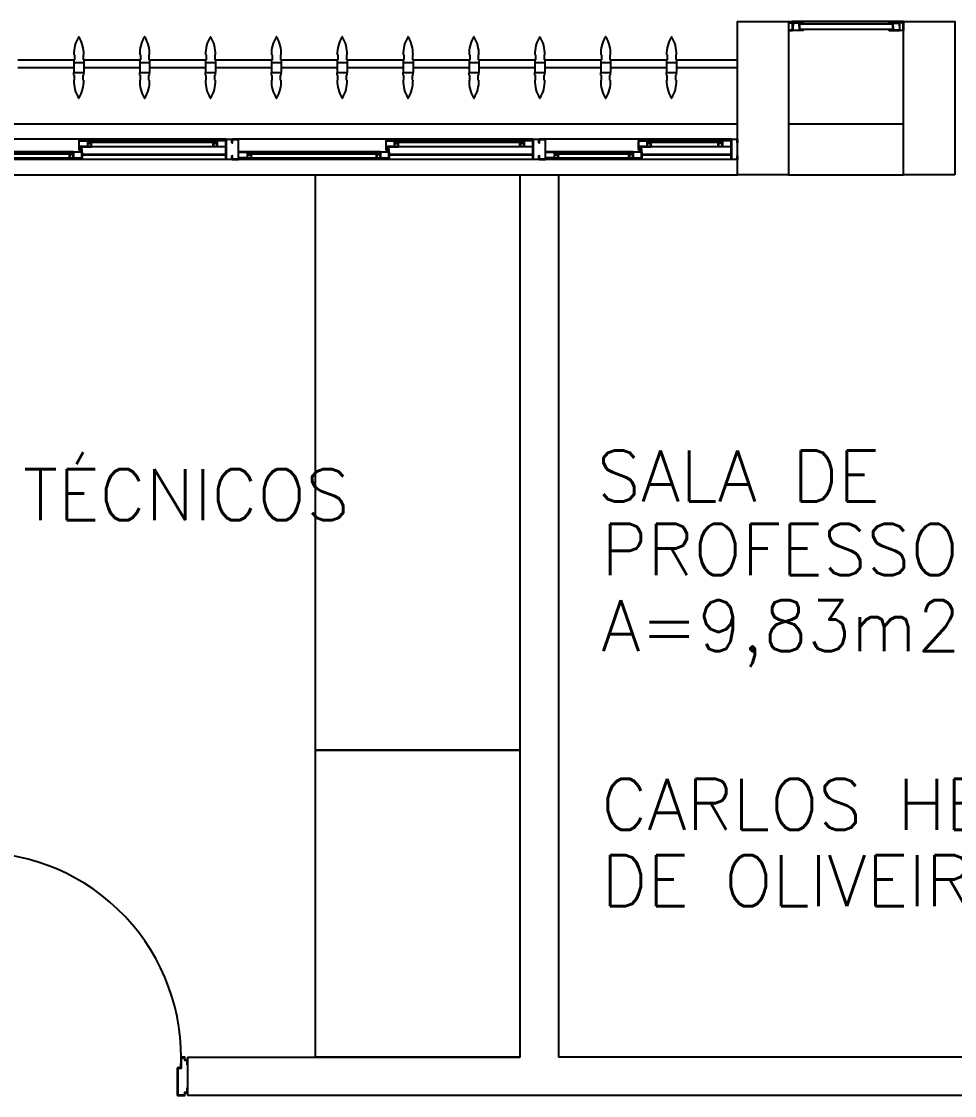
# Model space of a CAD drawing. Header units: millimetres. Extents: x 2686 to 2939, y 1294 to 1441.
# Drawn here: x 2818.672 to 2822.32, y 1316.775 to 1320.975 of the extents above; entities that cross this region are included whole.
import ezdxf

# ---------------------------------------------------------------- set-up
doc = ezdxf.new("R2010")
doc.units = ezdxf.units.MM
for name, color, linetype in [('AR-ALV', 2, 'Continuous'), ('AR-BANCADAS', 1, 'Continuous'), ('AR-ESQ', 1, 'Continuous'), ('AR-ESTC', 3, 'Continuous'), ('AR-PEITORIL', 1, 'Continuous'), ('AR-PORTA', 1, 'Continuous'), ('BC- VISTA', 1, 'Continuous'), ('BR-PAINEL', 1, 'Continuous'), ('BR-SUPORTE', 1, 'Continuous'), ('DT-ESQ-BAGUETE-C', 1, 'Continuous'), ('DT-ESQ-BAGUETE-V', 1, 'Continuous'), ('DT-ESQ-CHAPA DOBRADA-V', 1, 'Continuous'), ('DT-ESQ-PERFIL CADEIRA-C', 2, 'Continuous'), ('DT-ESQ-PERFIL CADEIRA-V', 2, 'Continuous'), ('DT-ESQ-PERFIL U SIMPLES-C', 2, 'Continuous'), ('DT-ESQ-PERFIL U-C', 2, 'Continuous'), ('DT-ESQ-PERFIL U-V', 1, 'Continuous'), ('DT-ESQ-VENEZIANA-C', 1, 'Continuous'), ('DT-ESQ-VENEZIANA-V', 1, 'Continuous'), ('DT-ESQ-VIDRO-C', 2, 'Continuous'), ('DT-TXTMOD', 1, 'Continuous'), ('maçaneta', 1, 'Continuous'), ('mov', 1, 'Continuous'), ('PM-PERFIL U-C', 2, 'Continuous'), ('PM-VIDRO', 2, 'Continuous'), ('pm1', 2, 'Continuous'), ('pm2', 2, 'Continuous'), ('TEXTO', 2, 'Continuous'), ('Área', 2, 'Continuous')]:
    doc.layers.add(name, color=color, linetype=linetype)
doc.styles.add('S10', font='simplex.shx', dxfattribs={"height": 0.1})
doc.styles.add('UNB-100', font='simplex.shx', dxfattribs={"height": 0.2})

# ---------------------------------------------------------------- blocks, each defined once
blk = doc.blocks.new('EF40-P')
at = {"layer": 'DT-ESQ-BAGUETE-C', "ltscale": 0.1}
for points in [[(0.4225, -0.08), (0.409, -0.08), (0.409, -0.0785), (0.422, -0.0785, 0.414214), (0.4225, -0.078), (0.4225, -0.067, 0.414214), (0.422, -0.0665), (0.409, -0.0665), (0.409, -0.065), (0.4225, -0.065, -0.414214), (0.424, -0.0665), (0.424, -0.0785, -0.414214)], [(0.7015, -0.08), (0.715, -0.08), (0.715, -0.0785), (0.702, -0.0785, -0.414214), (0.7015, -0.078), (0.7015, -0.067, -0.414214), (0.702, -0.0665), (0.715, -0.0665), (0.715, -0.065), (0.7015, -0.065, 0.414214), (0.7, -0.0665), (0.7, -0.0785, 0.414214)], [(1.41, -0.08), (1.3965, -0.08), (1.3965, -0.0785), (1.4095, -0.0785, 0.414214), (1.41, -0.078), (1.41, -0.067, 0.414214), (1.4095, -0.0665), (1.3965, -0.0665), (1.3965, -0.065), (1.41, -0.065, -0.414214), (1.4115, -0.0665), (1.4115, -0.0785, -0.414214)], [(1.9015, -0.08), (1.915, -0.08), (1.915, -0.0785), (1.902, -0.0785, -0.414214), (1.9015, -0.078), (1.9015, -0.067, -0.414214), (1.902, -0.0665), (1.915, -0.0665), (1.915, -0.065), (1.9015, -0.065, 0.414214), (1.9, -0.0665), (1.9, -0.0785, 0.414214)], [(2.61, -0.08), (2.5965, -0.08), (2.5965, -0.0785), (2.6095, -0.0785, 0.414214), (2.61, -0.078), (2.61, -0.067, 0.414214), (2.6095, -0.0665), (2.5965, -0.0665), (2.5965, -0.065), (2.61, -0.065, -0.414214), (2.6115, -0.0665), (2.6115, -0.0785, -0.414214)], [(0.0735, -0.125), (0.06, -0.125), (0.06, -0.1235), (0.073, -0.1235, 0.414214), (0.0735, -0.123), (0.0735, -0.112, 0.414214), (0.073, -0.1115), (0.06, -0.1115), (0.06, -0.11), (0.0735, -0.11, -0.414214), (0.075, -0.1115), (0.075, -0.1235, -0.414214)], [(0.339, -0.125), (0.3525, -0.125), (0.3525, -0.1235), (0.3395, -0.1235, -0.414214), (0.339, -0.123), (0.339, -0.112, -0.414214), (0.3395, -0.1115), (0.3525, -0.1115), (0.3525, -0.11), (0.339, -0.11, 0.414214), (0.3375, -0.1115), (0.3375, -0.1235, 0.414214)], [(0.8485, -0.125), (0.835, -0.125), (0.835, -0.1235), (0.848, -0.1235, 0.414214), (0.8485, -0.123), (0.8485, -0.112, 0.414214), (0.848, -0.1115), (0.835, -0.1115), (0.835, -0.11), (0.8485, -0.11, -0.414214), (0.85, -0.1115), (0.85, -0.1235, -0.414214)], [(1.3265, -0.125), (1.34, -0.125), (1.34, -0.1235), (1.327, -0.1235, -0.414214), (1.3265, -0.123), (1.3265, -0.112, -0.414214), (1.327, -0.1115), (1.34, -0.1115), (1.34, -0.11), (1.3265, -0.11, 0.414214), (1.325, -0.1115), (1.325, -0.1235, 0.414214)], [(2.0485, -0.125), (2.035, -0.125), (2.035, -0.1235), (2.048, -0.1235, 0.414214), (2.0485, -0.123), (2.0485, -0.112, 0.414214), (2.048, -0.1115), (2.035, -0.1115), (2.035, -0.11), (2.0485, -0.11, -0.414214), (2.05, -0.1115), (2.05, -0.1235, -0.414214)], [(2.5265, -0.125), (2.54, -0.125), (2.54, -0.1235), (2.527, -0.1235, -0.414214), (2.5265, -0.123), (2.5265, -0.112, -0.414214), (2.527, -0.1115), (2.54, -0.1115), (2.54, -0.11), (2.5265, -0.11, 0.414214), (2.525, -0.1115), (2.525, -0.1235, 0.414214)]]:
    blk.add_lwpolyline(points, format="xyb", close=True, dxfattribs=at)
at = {"layer": 'DT-ESQ-BAGUETE-V', "ltscale": 0.1}
for p, q in [((0.4225, -0.065), (0.7015, -0.065)), ((1.41, -0.065), (1.9015, -0.065)), ((2.61, -0.065), (3.1015, -0.065)), ((0.0735, -0.11), (0.339, -0.11)), ((0.8485, -0.11), (1.3265, -0.11)), ((2.0485, -0.11), (2.5265, -0.11))]:
    blk.add_line(p, q, dxfattribs=at)
at = {"layer": 'DT-ESQ-CHAPA DOBRADA-V', "ltscale": 0.1}
for p, q in [((0.025, -0.077), (0.374, -0.077)), ((0.025, -0.08), (0.374, -0.08)), ((0.8, -0.077), (1.3615, -0.077)), ((0.8, -0.08), (1.3615, -0.08)), ((2, -0.077), (2.5615, -0.077)), ((2, -0.08), (2.5615, -0.08))]:
    blk.add_line(p, q, dxfattribs=at)
at = {"layer": 'DT-ESQ-PERFIL CADEIRA-C', "ltscale": 0.1}
for p, q in [((0.376, -0.0885), (0.4225, -0.0885)), ((0.75, -0.0885), (0.7015, -0.0885)), ((1.3635, -0.0885), (1.41, -0.0885)), ((1.95, -0.0885), (1.9015, -0.0885)), ((2.5635, -0.0885), (2.61, -0.0885)), ((0.025, -0.1335), (0.0735, -0.1335)), ((0.3855, -0.1335), (0.339, -0.1335)), ((0.8, -0.1335), (0.8485, -0.1335)), ((1.373, -0.1335), (1.3265, -0.1335)), ((2, -0.1335), (2.0485, -0.1335)), ((2.573, -0.1335), (2.5265, -0.1335))]:
    blk.add_line(p, q, dxfattribs=at)
for points in [[(0.4225, -0.087, -1), (0.4225, -0.09), (0.376, -0.09, -0.414214), (0.374, -0.088), (0.374, -0.067, -0.414214), (0.376, -0.065), (0.4075, -0.065, -0.414214), (0.409, -0.0665), (0.409, -0.087)], [(0.409, -0.0885, -0.198913), (0.4079, -0.0881, -0.198913), (0.4075, -0.087), (0.4075, -0.067, 0.414214), (0.407, -0.0665), (0.376, -0.0665, 0.414214), (0.3755, -0.067), (0.3755, -0.088, 0.414214), (0.376, -0.0885)], [(0.7015, -0.09), (0.75, -0.09), (0.75, -0.0885), (0.715, -0.0885, 0.198912), (0.7161, -0.0881, 0.198913), (0.7165, -0.087), (0.7165, -0.067, -0.414214), (0.717, -0.0665), (0.75, -0.0665), (0.75, -0.065), (0.7165, -0.065, 0.414214), (0.715, -0.0665), (0.715, -0.0785), (0.715, -0.08), (0.715, -0.087), (0.7015, -0.087, 1)], [(1.41, -0.087, -1), (1.41, -0.09), (1.3635, -0.09, -0.414214), (1.3615, -0.088), (1.3615, -0.067, -0.414214), (1.3635, -0.065), (1.395, -0.065, -0.414214), (1.3965, -0.0665), (1.3965, -0.087)], [(1.3965, -0.0885, -0.198913), (1.3954, -0.0881, -0.198913), (1.395, -0.087), (1.395, -0.067, 0.414214), (1.3945, -0.0665), (1.3635, -0.0665, 0.414214), (1.363, -0.067), (1.363, -0.088, 0.414214), (1.3635, -0.0885)], [(1.9015, -0.09), (1.95, -0.09), (1.95, -0.0885), (1.915, -0.0885, 0.198912), (1.9161, -0.0881, 0.198913), (1.9165, -0.087), (1.9165, -0.067, -0.414214), (1.917, -0.0665), (1.95, -0.0665), (1.95, -0.065), (1.9165, -0.065, 0.414214), (1.915, -0.0665), (1.915, -0.0785), (1.915, -0.08), (1.915, -0.087), (1.9015, -0.087, 1)], [(2.61, -0.087, -1), (2.61, -0.09), (2.5635, -0.09, -0.414214), (2.5615, -0.088), (2.5615, -0.067, -0.414214), (2.5635, -0.065), (2.595, -0.065, -0.414214), (2.5965, -0.0665), (2.5965, -0.087)], [(2.5965, -0.0885, -0.198913), (2.5954, -0.0881, -0.198913), (2.595, -0.087), (2.595, -0.067, 0.414214), (2.5945, -0.0665), (2.5635, -0.0665, 0.414214), (2.563, -0.067), (2.563, -0.088, 0.414214), (2.5635, -0.0885)], [(0.0735, -0.135), (0.025, -0.135), (0.025, -0.1335), (0.06, -0.1335, -0.198912), (0.0589, -0.1331, -0.198913), (0.0585, -0.132), (0.0585, -0.112, 0.414214), (0.058, -0.1115), (0.025, -0.1115), (0.025, -0.11), (0.0585, -0.11, -0.414214), (0.06, -0.1115), (0.06, -0.1235), (0.06, -0.125), (0.06, -0.132), (0.0735, -0.132, -1)], [(0.339, -0.132, 1), (0.339, -0.135), (0.3855, -0.135, 0.414214), (0.3875, -0.133), (0.3875, -0.112, 0.414214), (0.3855, -0.11), (0.354, -0.11, 0.414214), (0.3525, -0.1115), (0.3525, -0.132)], [(0.3525, -0.1335, 0.198913), (0.3536, -0.1331, 0.198913), (0.354, -0.132), (0.354, -0.112, -0.414214), (0.3545, -0.1115), (0.3855, -0.1115, -0.414214), (0.386, -0.112), (0.386, -0.133, -0.414214), (0.3855, -0.1335)], [(0.8485, -0.135), (0.8, -0.135), (0.8, -0.1335), (0.835, -0.1335, -0.198912), (0.8339, -0.1331, -0.198913), (0.8335, -0.132), (0.8335, -0.112, 0.414214), (0.833, -0.1115), (0.8, -0.1115), (0.8, -0.11), (0.8335, -0.11, -0.414214), (0.835, -0.1115), (0.835, -0.1235), (0.835, -0.125), (0.835, -0.132), (0.8485, -0.132, -1)], [(1.3265, -0.132, 1), (1.3265, -0.135), (1.373, -0.135, 0.414214), (1.375, -0.133), (1.375, -0.112, 0.414214), (1.373, -0.11), (1.3415, -0.11, 0.414214), (1.34, -0.1115), (1.34, -0.132)], [(1.34, -0.1335, 0.198913), (1.3411, -0.1331, 0.198913), (1.3415, -0.132), (1.3415, -0.112, -0.414214), (1.342, -0.1115), (1.373, -0.1115, -0.414214), (1.3735, -0.112), (1.3735, -0.133, -0.414214), (1.373, -0.1335)], [(2.0485, -0.135), (2, -0.135), (2, -0.1335), (2.035, -0.1335, -0.198912), (2.0339, -0.1331, -0.198913), (2.0335, -0.132), (2.0335, -0.112, 0.414214), (2.033, -0.1115), (2, -0.1115), (2, -0.11), (2.0335, -0.11, -0.414214), (2.035, -0.1115), (2.035, -0.1235), (2.035, -0.125), (2.035, -0.132), (2.0485, -0.132, -1)], [(2.5265, -0.132, 1), (2.5265, -0.135), (2.573, -0.135, 0.414214), (2.575, -0.133), (2.575, -0.112, 0.414214), (2.573, -0.11), (2.5415, -0.11, 0.414214), (2.54, -0.1115), (2.54, -0.132)], [(2.54, -0.1335, 0.198913), (2.5411, -0.1331, 0.198913), (2.5415, -0.132), (2.5415, -0.112, -0.414214), (2.542, -0.1115), (2.573, -0.1115, -0.414214), (2.5735, -0.112), (2.5735, -0.133, -0.414214), (2.573, -0.1335)]]:
    blk.add_lwpolyline(points, format="xyb", close=True, dxfattribs=at)
at = {"layer": 'DT-ESQ-PERFIL CADEIRA-V', "ltscale": 0.1}
for p, q in [((0.4075, -0.09), (0.7015, -0.09)), ((1.395, -0.09), (1.9015, -0.09)), ((2.595, -0.09), (3.1015, -0.09)), ((0.0735, -0.135), (0.339, -0.135)), ((0.8485, -0.135), (1.3265, -0.135)), ((2.0485, -0.135), (2.5265, -0.135))]:
    blk.add_line(p, q, dxfattribs=at)
at = {"layer": 'DT-ESQ-PERFIL U SIMPLES-C', "ltscale": 0.1}
for points in [[(0.376, -0.102), (0.384, -0.102), (0.384, -0.1005), (0.376, -0.1005, -0.414214), (0.3755, -0.1), (0.3755, -0.092, -0.414214), (0.376, -0.0915), (0.384, -0.0915), (0.384, -0.09), (0.376, -0.09, 0.414214), (0.374, -0.092), (0.374, -0.1, 0.414214)], [(0.3855, -0.098), (0.3775, -0.098), (0.3775, -0.0995), (0.3855, -0.0995, -0.414214), (0.386, -0.1), (0.386, -0.108, -0.414214), (0.3855, -0.1085), (0.3775, -0.1085), (0.3775, -0.11), (0.3855, -0.11, 0.414214), (0.3875, -0.108), (0.3875, -0.1, 0.414214)], [(1.3635, -0.102), (1.3715, -0.102), (1.3715, -0.1005), (1.3635, -0.1005, -0.414214), (1.363, -0.1), (1.363, -0.092, -0.414214), (1.3635, -0.0915), (1.3715, -0.0915), (1.3715, -0.09), (1.3635, -0.09, 0.414214), (1.3615, -0.092), (1.3615, -0.1, 0.414214)], [(1.373, -0.098), (1.365, -0.098), (1.365, -0.0995), (1.373, -0.0995, -0.414214), (1.3735, -0.1), (1.3735, -0.108, -0.414214), (1.373, -0.1085), (1.365, -0.1085), (1.365, -0.11), (1.373, -0.11, 0.414214), (1.375, -0.108), (1.375, -0.1, 0.414214)], [(2.5635, -0.102), (2.5715, -0.102), (2.5715, -0.1005), (2.5635, -0.1005, -0.414214), (2.563, -0.1), (2.563, -0.092, -0.414214), (2.5635, -0.0915), (2.5715, -0.0915), (2.5715, -0.09), (2.5635, -0.09, 0.414214), (2.5615, -0.092), (2.5615, -0.1, 0.414214)], [(2.573, -0.098), (2.565, -0.098), (2.565, -0.0995), (2.573, -0.0995, -0.414214), (2.5735, -0.1), (2.5735, -0.108, -0.414214), (2.573, -0.1085), (2.565, -0.1085), (2.565, -0.11), (2.573, -0.11, 0.414214), (2.575, -0.108), (2.575, -0.1, 0.414214)]]:
    blk.add_lwpolyline(points, format="xyb", close=True, dxfattribs=at)
at = {"layer": 'DT-ESQ-PERFIL U-C', "ltscale": 0.1}
for points in [[(0, -0.0615, -0.414214), (0.0015, -0.06), (0.0235, -0.06, -0.414214), (0.025, -0.0615), (0.025, -0.1385, -0.414214), (0.0235, -0.14), (0.0015, -0.14, -0.414214), (0, -0.1385), (0, -0.125), (0.0015, -0.125), (0.0015, -0.138, 0.414214), (0.002, -0.1385), (0.023, -0.1385, 0.414214), (0.0235, -0.138), (0.0235, -0.062, 0.414214), (0.023, -0.0615), (0.002, -0.0615, 0.414214), (0.0015, -0.062), (0.0015, -0.075), (0, -0.075)], [(0.775, -0.0615, 0.414214), (0.7735, -0.06), (0.7515, -0.06, 0.414214), (0.75, -0.0615), (0.75, -0.1385, 0.414214), (0.7515, -0.14), (0.7735, -0.14, 0.414214), (0.775, -0.1385), (0.775, -0.125), (0.7735, -0.125), (0.7735, -0.138, -0.414214), (0.773, -0.1385), (0.752, -0.1385, -0.414214), (0.7515, -0.138), (0.7515, -0.062, -0.414214), (0.752, -0.0615), (0.773, -0.0615, -0.414214), (0.7735, -0.062), (0.7735, -0.075), (0.775, -0.075)], [(0.775, -0.0615, -0.414214), (0.7765, -0.06), (0.7985, -0.06, -0.414214), (0.8, -0.0615), (0.8, -0.1385, -0.414214), (0.7985, -0.14), (0.7765, -0.14, -0.414214), (0.775, -0.1385), (0.775, -0.125), (0.7765, -0.125), (0.7765, -0.138, 0.414214), (0.777, -0.1385), (0.798, -0.1385, 0.414214), (0.7985, -0.138), (0.7985, -0.062, 0.414214), (0.798, -0.0615), (0.777, -0.0615, 0.414214), (0.7765, -0.062), (0.7765, -0.075), (0.775, -0.075)], [(1.975, -0.0615, 0.414214), (1.9735, -0.06), (1.9515, -0.06, 0.414214), (1.95, -0.0615), (1.95, -0.1385, 0.414214), (1.9515, -0.14), (1.9735, -0.14, 0.414214), (1.975, -0.1385), (1.975, -0.125), (1.9735, -0.125), (1.9735, -0.138, -0.414214), (1.973, -0.1385), (1.952, -0.1385, -0.414214), (1.9515, -0.138), (1.9515, -0.062, -0.414214), (1.952, -0.0615), (1.973, -0.0615, -0.414214), (1.9735, -0.062), (1.9735, -0.075), (1.975, -0.075)], [(1.975, -0.0615, -0.414214), (1.9765, -0.06), (1.9985, -0.06, -0.414214), (2, -0.0615), (2, -0.1385, -0.414214), (1.9985, -0.14), (1.9765, -0.14, -0.414214), (1.975, -0.1385), (1.975, -0.125), (1.9765, -0.125), (1.9765, -0.138, 0.414214), (1.977, -0.1385), (1.998, -0.1385, 0.414214), (1.9985, -0.138), (1.9985, -0.062, 0.414214), (1.998, -0.0615), (1.977, -0.0615, 0.414214), (1.9765, -0.062), (1.9765, -0.075), (1.975, -0.075)]]:
    blk.add_lwpolyline(points, format="xyb", close=True, dxfattribs=at)
at = {"layer": 'DT-ESQ-PERFIL U-V', "ltscale": 0.1}
for p, q in [((0.0235, -0.06), (0.7515, -0.06)), ((0.7985, -0.06), (1.9515, -0.06)), ((1.9985, -0.06), (3.1515, -0.06)), ((0.0235, -0.14), (0.7515, -0.14)), ((0.7985, -0.14), (1.9515, -0.14)), ((1.9985, -0.14), (3.1515, -0.14))]:
    blk.add_line(p, q, dxfattribs=at)
at = {"layer": 'DT-ESQ-VIDRO-C', "ltscale": 0.1}
for points in [[(0.7125, -0.085), (0.7125, -0.082), (0.4115, -0.082), (0.4115, -0.085)], [(1.9125, -0.085), (1.9125, -0.082), (1.399, -0.082), (1.399, -0.085)], [(3.1125, -0.085), (3.1125, -0.082), (2.599, -0.082), (2.599, -0.085)], [(0.063, -0.13), (0.063, -0.127), (0.3495, -0.127), (0.3495, -0.13)], [(0.838, -0.13), (0.838, -0.127), (1.337, -0.127), (1.337, -0.13)], [(2.038, -0.13), (2.038, -0.127), (2.537, -0.127), (2.537, -0.13)]]:
    blk.add_lwpolyline(points, close=True, dxfattribs=at)
at = {"layer": 'DT-TXTMOD', "ltscale": 0.1, "style": 'S10', "flags": 3}
for tag, p in [('M01', (0.025, -0.28)), ('M02', (0.3253, -0.28)), ('M03', (0.627, -0.28)), ('M04', (0.9288, -0.28)), ('M05', (1.2306, -0.28)), ('M06', (1.5323, -0.28)), ('M07', (1.8341, -0.28)), ('M08', (2.1359, -0.28)), ('M09', (2.4376, -0.28)), ('M10', (2.7394, -0.28)), ('M11', (3.0412, -0.28)), ('M12', (3.3429, -0.28)), ('M13', (3.6447, -0.28)), ('M14', (3.9464, -0.28)), ('M15', (4.2482, -0.28)), ('M16', (4.55, -0.28)), ('M17', (4.8517, -0.28))]:
    blk.add_attdef(tag, p, '', height=0.1, dxfattribs=at)
blk = doc.blocks.new('PM3V')
at = {"layer": 'maçaneta'}
for points in [[(0.02, 0.9), (-0.035, 0.9), (-0.035, 0.79), (0, 0.79), (0, 0.8), (-0.02, 0.8), (-0.02, 0.8785, -0.414214), (-0.0185, 0.88), (0.02, 0.88)], [(0.125, 0.9), (0.07, 0.9), (0.07, 0.88), (0.1085, 0.88, -0.414214), (0.11, 0.8785), (0.11, 0.8), (0.09, 0.8), (0.09, 0.79), (0.125, 0.79)]]:
    blk.add_lwpolyline(points, format="xyb", close=True, dxfattribs=at)
for points in [[(0.02, 0.79), (0.02, 0.83), (0.025, 0.83), (0.025, 0.79)], [(0.07, 0.79), (0.07, 0.83), (0.065, 0.83), (0.065, 0.79)]]:
    blk.add_lwpolyline(points, close=True, dxfattribs=at)
at = {"layer": 'mov'}
blk.add_arc((0.025, 0.15), 0.8, 356.8472, 90, dxfattribs=at)
at = {"layer": 'PM-PERFIL U-C'}
for p, q in [((0, 0.12), (0, 0.1385)), ((0.0015, 0.14), (0.01, 0.14)), ((0.002, 0.138), (0.002, 0.12)), ((0.0105, 0.138), (0.002, 0.138)), ((0.01, 0.14), (0.01, 0.1485)), ((0.0115, 0.15), (0.0235, 0.15)), ((0.012, 0.148), (0.012, 0.1395)), ((0.023, 0.148), (0.012, 0.148)), ((0.023, 0.1085), (0.023, 0.148)), ((0.025, 0.1485), (0.025, 0.109)), ((0.825, 0.1485), (0.825, 0.109)), ((0.8385, 0.15), (0.8265, 0.15)), ((0.827, 0.148), (0.838, 0.148)), ((0.827, 0.1085), (0.827, 0.148)), ((0.838, 0.148), (0.838, 0.1395)), ((0.8395, 0.138), (0.848, 0.138)), ((0.84, 0.14), (0.84, 0.1485)), ((0.8485, 0.14), (0.84, 0.14)), ((0.848, 0.138), (0.848, 0.12)), ((0.85, 0.12), (0.85, 0.1385)), ((0.002, 0.12), (0, 0.12)), ((0.038, 0.107), (0.0245, 0.107)), ((0.0385, 0.109), (0.025, 0.109)), ((0.038, 0.107), (0.038, 0.002)), ((0.04, 0.1075), (0.04, 0.0015)), ((0.81, 0.1075), (0.81, 0.0015)), ((0.8115, 0.109), (0.825, 0.109)), ((0.812, 0.107), (0.8255, 0.107)), ((0.812, 0.107), (0.812, 0.002)), ((0.848, 0.12), (0.85, 0.12)), ((0, 0.03), (0.002, 0.03)), ((0, 0.0115), (0, 0.03)), ((0.01, 0.01), (0.0015, 0.01)), ((0.002, 0.03), (0.002, 0.012)), ((0.002, 0.012), (0.0105, 0.012)), ((0.01, 0.0015), (0.01, 0.01)), ((0.0385, 0), (0.0115, 0)), ((0.012, 0.0105), (0.012, 0.002)), ((0.012, 0.002), (0.038, 0.002)), ((0.8115, 0), (0.8385, 0)), ((0.838, 0.002), (0.812, 0.002)), ((0.838, 0.0105), (0.838, 0.002)), ((0.848, 0.012), (0.8395, 0.012)), ((0.84, 0.0015), (0.84, 0.01)), ((0.84, 0.01), (0.8485, 0.01)), ((0.85, 0.03), (0.848, 0.03)), ((0.848, 0.03), (0.848, 0.012)), ((0.85, 0.0115), (0.85, 0.03))]:
    blk.add_line(p, q, dxfattribs=at)
for centre, start, end in [((0.0015, 0.1385), 90, 180), ((0.0115, 0.1485), 90, 180), ((0.0105, 0.1395), 270, 0), ((0.0235, 0.1485), 360, 90), ((0.8265, 0.1485), 90, 180), ((0.8395, 0.1395), 180, 270), ((0.8385, 0.1485), 0, 90), ((0.8485, 0.1385), 0, 90), ((0.0245, 0.1085), 180, 270), ((0.0385, 0.1075), 0, 90), ((0.8115, 0.1075), 90, 180), ((0.8255, 0.1085), 270, 0), ((0.0015, 0.0115), 180, 270), ((0.0115, 0.0015), 180, 270), ((0.0105, 0.0105), 0, 90), ((0.0385, 0.0015), 269.9386, 0), ((0.8115, 0.0015), 180, 270.0614), ((0.8395, 0.0105), 90, 180), ((0.8385, 0.0015), 270, 0), ((0.8485, 0.0115), 270, 0)]:
    blk.add_arc(centre, 0.0015, start, end, dxfattribs=at)
at = {"layer": 'PM-VIDRO', "color": 1}
for p, q in [((0.04, 0.45), (0.04, 0.75)), ((0.05, 0.75), (0.05, 0.45))]:
    blk.add_line(p, q, dxfattribs=at)
at = {"layer": 'pm1'}
for p, q in [((0.025, 0.95), (0.065, 0.95)), ((0.025, 0.75), (0.025, 0.95)), ((0.065, 0.95), (0.065, 0.76)), ((0.065, 0.76), (0.04, 0.76)), ((0.04, 0.75), (0.04, 0.76)), ((0.05, 0.76), (0.05, 0.75)), ((0.065, 0.76), (0.065, 0.75)), ((0.04, 0.75), (0.025, 0.75)), ((0.065, 0.75), (0.05, 0.75)), ((0.025, 0.15), (0.025, 0.45)), ((0.04, 0.45), (0.025, 0.45)), ((0.04, 0.44), (0.04, 0.45)), ((0.065, 0.44), (0.04, 0.44)), ((0.065, 0.45), (0.05, 0.45)), ((0.05, 0.45), (0.05, 0.44)), ((0.065, 0.45), (0.065, 0.44)), ((0.065, 0.44), (0.065, 0.15)), ((0.065, 0.15), (0.025, 0.15))]:
    blk.add_line(p, q, dxfattribs=at)
at = {"layer": 'pm2'}
for p, q in [((0.025, 0.45), (0.025, 0.75)), ((0.065, 0.75), (0.065, 0.45)), ((0.025, 0.15), (0.025, 0.109)), ((0.025, 0.109), (0.035, 0.109)), ((0.8252, 0.109), (0.8152, 0.109)), ((0.8152, 0), (0.8402, 0)), ((0.8402, 0.01), (0.8502, 0.01)), ((0.8402, 0), (0.8402, 0.01))]:
    blk.add_line(p, q, dxfattribs=at)
blk = doc.blocks.new('EF01C-P')
at = {"layer": 'DT-ESQ-BAGUETE-C', "ltscale": 0.1}
for points in [[(0.0015, 0.035), (0.015, 0.035), (0.015, 0.0335), (0.0015, 0.0335), (0.0015, 0.005), (0.015, 0.005), (0.015, 0.0035), (0.0015, 0.0035, -0.414214), (0, 0.005), (0, 0.0335, -0.414214)], [(0.4485, 0.035), (0.435, 0.035), (0.435, 0.0335), (0.4485, 0.0335), (0.4485, 0.005), (0.435, 0.005), (0.435, 0.0035), (0.4485, 0.0035, 0.414214), (0.45, 0.005), (0.45, 0.0335, 0.414214)]]:
    blk.add_lwpolyline(points, format="xyb", close=True, dxfattribs=at)
at = {"layer": 'DT-ESQ-PERFIL CADEIRA-C', "ltscale": 0.1}
for points in [[(0.01, 0.0015), (0.01, 0.003), (0.0015, 0.003, 1), (0.0015, 0), (0.015, 0, 0.414214), (0.0165, 0.0015), (0.0165, 0.0335), (0.043, 0.0335)], [(0.043, 0.0065), (0.018, 0.0065), (0.018, 0.0165), (0.0165, 0.0165), (0.0165, 0.0065, 0.414214), (0.018, 0.005), (0.043, 0.005), (0.0565, 0.005, 1), (0.0565, 0.008), (0.043, 0.008), (0.043, 0.02), (0.043, 0.032), (0.0565, 0.032, 1), (0.0565, 0.035), (0.043, 0.035), (0.0165, 0.035, 0.414214), (0.015, 0.0335), (0.015, 0.0015), (0.0015, 0.0015)], [(0.0415, 0.02), (0.0415, 0.032, -0.414214), (0.043, 0.0335), (0.0565, 0.0335)], [(0.0415, 0.02), (0.0415, 0.008, 0.414214), (0.043, 0.0065), (0.0565, 0.0065)], [(0.407, 0.0065), (0.432, 0.0065), (0.432, 0.0165), (0.4335, 0.0165), (0.4335, 0.0065, -0.414214), (0.432, 0.005), (0.407, 0.005), (0.3935, 0.005, -1), (0.3935, 0.008), (0.407, 0.008), (0.407, 0.02), (0.407, 0.032), (0.3935, 0.032, -1), (0.3935, 0.035), (0.407, 0.035), (0.4335, 0.035, -0.414214), (0.435, 0.0335), (0.435, 0.0015), (0.4485, 0.0015)], [(0.4085, 0.02), (0.4085, 0.032, 0.414214), (0.407, 0.0335), (0.3935, 0.0335)], [(0.4085, 0.02), (0.4085, 0.008, -0.414214), (0.407, 0.0065), (0.3935, 0.0065)], [(0.44, 0.0015), (0.44, 0.003), (0.4485, 0.003, -1), (0.4485, 0), (0.435, 0, -0.414214), (0.4335, 0.0015), (0.4335, 0.0335), (0.407, 0.0335)]]:
    blk.add_lwpolyline(points, format="xyb", dxfattribs=at)
at = {"layer": 'DT-ESQ-PERFIL CADEIRA-V', "ltscale": 0.1}
blk.add_line((0.015, 0), (0.435, 0), dxfattribs=at)
at = {"layer": 'DT-ESQ-VENEZIANA-C', "ltscale": 0.1}
for p, q in [((0.043, 0.0105), (0.407, 0.0105)), ((0.043, 0.009), (0.407, 0.009))]:
    blk.add_line(p, q, dxfattribs=at)
at = {"layer": 'DT-ESQ-VENEZIANA-V', "ltscale": 0.1}
blk.add_line((0.043, 0.031), (0.407, 0.031), dxfattribs=at)
at = {"layer": 'DT-TXTMOD', "ltscale": 0.1, "style": 'S10', "flags": 3}
blk.add_attdef('EF01C', (0.0208, -0.14), '', height=0.1, dxfattribs=at)
blk = doc.blocks.new('BCL07')
at = {"layer": 'BC- VISTA'}
blk.add_lwpolyline([(0.8, 0), (0.8, -2.25), (0, -2.25), (0, 0)], close=True, dxfattribs=at)
blk = doc.blocks.new('BCL02')
at = {"layer": 'BC- VISTA'}
blk.add_lwpolyline([(0.8, 0), (0.8, -1.2), (0, -1.2), (0, 0)], close=True, dxfattribs=at)

msp = doc.modelspace()

# ---------------------------------------------------------------- linework, layer by layer
at = {"layer": 'AR-ALV'}
for p, q in [((2821.6707, 1320.5749), (2822.1207, 1320.5749)), ((2820.6207, 1320.3749), (2820.6207, 1316.9249)), ((2820.6207, 1320.3749), (2820.7707, 1320.3749)), ((2820.7707, 1320.3749), (2820.7707, 1316.9249)), ((2821.6707, 1320.3749), (2822.1207, 1320.3749)), ((2819.3209, 1316.9249), (2819.3209, 1316.7749)), ((2819.3209, 1316.9249), (2820.6207, 1316.9249)), ((2822.6707, 1316.9249), (2820.7707, 1316.9249)), ((2822.6707, 1316.7749), (2819.3209, 1316.7749))]:
    msp.add_line(p, q, dxfattribs=at)
at = {"layer": 'AR-ESTC'}
for points in [[(2821.6707, 1320.3749), (2821.4707, 1320.3749), (2821.4707, 1320.9749), (2821.6707, 1320.9749)], [(2822.3207, 1320.3749), (2822.1207, 1320.3749), (2822.1207, 1320.9749), (2822.3207, 1320.9749)]]:
    msp.add_lwpolyline(points, close=True, dxfattribs=at)
at = {"layer": 'AR-PEITORIL'}
for p, q in [((2816.3207, 1320.5749), (2821.4707, 1320.5749)), ((2816.3207, 1320.3749), (2821.4707, 1320.3749))]:
    msp.add_line(p, q, dxfattribs=at)
at = {"layer": 'BR-PAINEL'}
for p, q in [((2818.8765, 1320.8449), (2818.879, 1320.8449)), ((2818.8765, 1320.8249), (2818.8765, 1320.8149)), ((2818.8765, 1320.8249), (2818.879, 1320.8249)), ((2818.879, 1320.8449), (2818.879, 1320.8249)), ((2818.9124, 1320.8449), (2818.9124, 1320.8249)), ((2818.9149, 1320.8449), (2818.9124, 1320.8449)), ((2818.9149, 1320.8249), (2818.9124, 1320.8249)), ((2818.9149, 1320.8249), (2818.9149, 1320.8149)), ((2819.134, 1320.8449), (2819.1365, 1320.8449)), ((2819.134, 1320.8249), (2819.134, 1320.8149)), ((2819.134, 1320.8249), (2819.1365, 1320.8249)), ((2819.1365, 1320.8449), (2819.1365, 1320.8249)), ((2819.1699, 1320.8449), (2819.1699, 1320.8249)), ((2819.1724, 1320.8449), (2819.1699, 1320.8449)), ((2819.1724, 1320.8249), (2819.1699, 1320.8249)), ((2819.1724, 1320.8249), (2819.1724, 1320.8149)), ((2819.3915, 1320.8449), (2819.394, 1320.8449)), ((2819.3915, 1320.8249), (2819.3915, 1320.8149)), ((2819.3915, 1320.8249), (2819.394, 1320.8249)), ((2819.394, 1320.8449), (2819.394, 1320.8249)), ((2819.4274, 1320.8449), (2819.4274, 1320.8249)), ((2819.4299, 1320.8449), (2819.4274, 1320.8449)), ((2819.4299, 1320.8249), (2819.4274, 1320.8249)), ((2819.4299, 1320.8249), (2819.4299, 1320.8149)), ((2819.649, 1320.8449), (2819.6515, 1320.8449)), ((2819.649, 1320.8249), (2819.649, 1320.8149)), ((2819.649, 1320.8249), (2819.6515, 1320.8249)), ((2819.6515, 1320.8449), (2819.6515, 1320.8249)), ((2819.6849, 1320.8449), (2819.6849, 1320.8249)), ((2819.6874, 1320.8449), (2819.6849, 1320.8449)), ((2819.6874, 1320.8249), (2819.6849, 1320.8249)), ((2819.6874, 1320.8249), (2819.6874, 1320.8149)), ((2819.9065, 1320.8449), (2819.909, 1320.8449)), ((2819.9065, 1320.8249), (2819.9065, 1320.8149)), ((2819.9065, 1320.8249), (2819.909, 1320.8249)), ((2819.909, 1320.8449), (2819.909, 1320.8249)), ((2819.9424, 1320.8449), (2819.9424, 1320.8249)), ((2819.9449, 1320.8449), (2819.9424, 1320.8449)), ((2819.9449, 1320.8249), (2819.9424, 1320.8249)), ((2819.9449, 1320.8249), (2819.9449, 1320.8149)), ((2820.164, 1320.8449), (2820.1665, 1320.8449)), ((2820.164, 1320.8249), (2820.164, 1320.8149)), ((2820.164, 1320.8249), (2820.1665, 1320.8249)), ((2820.1665, 1320.8449), (2820.1665, 1320.8249)), ((2820.1999, 1320.8449), (2820.1999, 1320.8249)), ((2820.2024, 1320.8449), (2820.1999, 1320.8449)), ((2820.2024, 1320.8249), (2820.1999, 1320.8249)), ((2820.2024, 1320.8249), (2820.2024, 1320.8149)), ((2820.4215, 1320.8449), (2820.424, 1320.8449)), ((2820.4215, 1320.8249), (2820.4215, 1320.8149)), ((2820.4215, 1320.8249), (2820.424, 1320.8249)), ((2820.424, 1320.8449), (2820.424, 1320.8249)), ((2820.4574, 1320.8449), (2820.4574, 1320.8249)), ((2820.4599, 1320.8449), (2820.4574, 1320.8449)), ((2820.4599, 1320.8249), (2820.4574, 1320.8249)), ((2820.4599, 1320.8249), (2820.4599, 1320.8149)), ((2820.679, 1320.8449), (2820.6815, 1320.8449)), ((2820.679, 1320.8249), (2820.679, 1320.8149)), ((2820.679, 1320.8249), (2820.6815, 1320.8249)), ((2820.6815, 1320.8449), (2820.6815, 1320.8249)), ((2820.7149, 1320.8449), (2820.7149, 1320.8249)), ((2820.7174, 1320.8449), (2820.7149, 1320.8449)), ((2820.7174, 1320.8249), (2820.7149, 1320.8249)), ((2820.7174, 1320.8249), (2820.7174, 1320.8149)), ((2820.9365, 1320.8449), (2820.939, 1320.8449)), ((2820.9365, 1320.8249), (2820.939, 1320.8249)), ((2820.9365, 1320.8249), (2820.9365, 1320.8149)), ((2820.939, 1320.8449), (2820.939, 1320.8249)), ((2820.9749, 1320.8449), (2820.9724, 1320.8449)), ((2820.9724, 1320.8449), (2820.9724, 1320.8249)), ((2820.9749, 1320.8249), (2820.9724, 1320.8249)), ((2820.9749, 1320.8249), (2820.9749, 1320.8149)), ((2821.194, 1320.8449), (2821.1965, 1320.8449)), ((2821.194, 1320.8249), (2821.194, 1320.8149)), ((2821.194, 1320.8249), (2821.1965, 1320.8249)), ((2821.1965, 1320.8449), (2821.1965, 1320.8249)), ((2821.2299, 1320.8449), (2821.2299, 1320.8249)), ((2821.2324, 1320.8449), (2821.2299, 1320.8449)), ((2821.2324, 1320.8249), (2821.2299, 1320.8249)), ((2821.2324, 1320.8249), (2821.2324, 1320.8149)), ((2818.8765, 1320.8149), (2818.9149, 1320.8149)), ((2818.8765, 1320.8149), (2818.8765, 1320.7749)), ((2818.8765, 1320.7749), (2818.9149, 1320.7749)), ((2818.8765, 1320.7649), (2818.8765, 1320.7749)), ((2818.9149, 1320.8149), (2818.9149, 1320.7749)), ((2818.9149, 1320.7649), (2818.9149, 1320.7749)), ((2819.134, 1320.8149), (2819.1724, 1320.8149)), ((2819.134, 1320.8149), (2819.134, 1320.7749)), ((2819.134, 1320.7749), (2819.1724, 1320.7749)), ((2819.134, 1320.7649), (2819.134, 1320.7749)), ((2819.1724, 1320.8149), (2819.1724, 1320.7749)), ((2819.1724, 1320.7649), (2819.1724, 1320.7749)), ((2819.3915, 1320.8149), (2819.4299, 1320.8149)), ((2819.3915, 1320.8149), (2819.3915, 1320.7749)), ((2819.3915, 1320.7749), (2819.4299, 1320.7749)), ((2819.3915, 1320.7649), (2819.3915, 1320.7749)), ((2819.4299, 1320.8149), (2819.4299, 1320.7749)), ((2819.4299, 1320.7649), (2819.4299, 1320.7749)), ((2819.649, 1320.8149), (2819.6874, 1320.8149)), ((2819.649, 1320.8149), (2819.649, 1320.7749)), ((2819.649, 1320.7749), (2819.6874, 1320.7749)), ((2819.649, 1320.7649), (2819.649, 1320.7749)), ((2819.6874, 1320.8149), (2819.6874, 1320.7749)), ((2819.6874, 1320.7649), (2819.6874, 1320.7749)), ((2819.9065, 1320.8149), (2819.9449, 1320.8149)), ((2819.9065, 1320.8149), (2819.9065, 1320.7749)), ((2819.9065, 1320.7749), (2819.9449, 1320.7749)), ((2819.9065, 1320.7649), (2819.9065, 1320.7749)), ((2819.9449, 1320.8149), (2819.9449, 1320.7749)), ((2819.9449, 1320.7649), (2819.9449, 1320.7749)), ((2820.164, 1320.8149), (2820.2024, 1320.8149)), ((2820.164, 1320.8149), (2820.164, 1320.7749)), ((2820.164, 1320.7749), (2820.2024, 1320.7749)), ((2820.164, 1320.7649), (2820.164, 1320.7749)), ((2820.2024, 1320.8149), (2820.2024, 1320.7749)), ((2820.2024, 1320.7649), (2820.2024, 1320.7749)), ((2820.4215, 1320.8149), (2820.4599, 1320.8149)), ((2820.4215, 1320.8149), (2820.4215, 1320.7749)), ((2820.4215, 1320.7749), (2820.4599, 1320.7749)), ((2820.4215, 1320.7649), (2820.4215, 1320.7749)), ((2820.4599, 1320.8149), (2820.4599, 1320.7749)), ((2820.4599, 1320.7649), (2820.4599, 1320.7749)), ((2820.679, 1320.8149), (2820.7174, 1320.8149)), ((2820.679, 1320.8149), (2820.679, 1320.7749)), ((2820.679, 1320.7749), (2820.7174, 1320.7749)), ((2820.679, 1320.7649), (2820.679, 1320.7749)), ((2820.7174, 1320.8149), (2820.7174, 1320.7749)), ((2820.7174, 1320.7649), (2820.7174, 1320.7749)), ((2820.9365, 1320.8149), (2820.9365, 1320.7749)), ((2820.9365, 1320.8149), (2820.9749, 1320.8149)), ((2820.9365, 1320.7649), (2820.9365, 1320.7749)), ((2820.9365, 1320.7749), (2820.9749, 1320.7749)), ((2820.9749, 1320.8149), (2820.9749, 1320.7749)), ((2820.9749, 1320.7649), (2820.9749, 1320.7749)), ((2821.194, 1320.8149), (2821.2324, 1320.8149)), ((2821.194, 1320.8149), (2821.194, 1320.7749)), ((2821.194, 1320.7749), (2821.2324, 1320.7749)), ((2821.194, 1320.7649), (2821.194, 1320.7749)), ((2821.2324, 1320.8149), (2821.2324, 1320.7749)), ((2821.2324, 1320.7649), (2821.2324, 1320.7749)), ((2818.8765, 1320.7649), (2818.879, 1320.7649)), ((2818.8765, 1320.7449), (2818.879, 1320.7449)), ((2818.879, 1320.7449), (2818.879, 1320.7649)), ((2818.9149, 1320.7649), (2818.9124, 1320.7649)), ((2818.9124, 1320.7449), (2818.9124, 1320.7649)), ((2818.9149, 1320.7449), (2818.9124, 1320.7449)), ((2819.134, 1320.7649), (2819.1365, 1320.7649)), ((2819.134, 1320.7449), (2819.1365, 1320.7449)), ((2819.1365, 1320.7449), (2819.1365, 1320.7649)), ((2819.1724, 1320.7649), (2819.1699, 1320.7649)), ((2819.1699, 1320.7449), (2819.1699, 1320.7649)), ((2819.1724, 1320.7449), (2819.1699, 1320.7449)), ((2819.3915, 1320.7649), (2819.394, 1320.7649)), ((2819.3915, 1320.7449), (2819.394, 1320.7449)), ((2819.394, 1320.7449), (2819.394, 1320.7649)), ((2819.4299, 1320.7649), (2819.4274, 1320.7649)), ((2819.4274, 1320.7449), (2819.4274, 1320.7649)), ((2819.4299, 1320.7449), (2819.4274, 1320.7449)), ((2819.649, 1320.7649), (2819.6515, 1320.7649)), ((2819.649, 1320.7449), (2819.6515, 1320.7449)), ((2819.6515, 1320.7449), (2819.6515, 1320.7649)), ((2819.6874, 1320.7649), (2819.6849, 1320.7649)), ((2819.6849, 1320.7449), (2819.6849, 1320.7649)), ((2819.6874, 1320.7449), (2819.6849, 1320.7449)), ((2819.9065, 1320.7649), (2819.909, 1320.7649)), ((2819.9065, 1320.7449), (2819.909, 1320.7449)), ((2819.909, 1320.7449), (2819.909, 1320.7649)), ((2819.9449, 1320.7649), (2819.9424, 1320.7649)), ((2819.9424, 1320.7449), (2819.9424, 1320.7649)), ((2819.9449, 1320.7449), (2819.9424, 1320.7449)), ((2820.164, 1320.7649), (2820.1665, 1320.7649)), ((2820.164, 1320.7449), (2820.1665, 1320.7449)), ((2820.1665, 1320.7449), (2820.1665, 1320.7649)), ((2820.2024, 1320.7649), (2820.1999, 1320.7649)), ((2820.1999, 1320.7449), (2820.1999, 1320.7649)), ((2820.2024, 1320.7449), (2820.1999, 1320.7449)), ((2820.4215, 1320.7649), (2820.424, 1320.7649)), ((2820.4215, 1320.7449), (2820.424, 1320.7449)), ((2820.424, 1320.7449), (2820.424, 1320.7649)), ((2820.4599, 1320.7649), (2820.4574, 1320.7649)), ((2820.4574, 1320.7449), (2820.4574, 1320.7649)), ((2820.4599, 1320.7449), (2820.4574, 1320.7449)), ((2820.679, 1320.7649), (2820.6815, 1320.7649)), ((2820.679, 1320.7449), (2820.6815, 1320.7449)), ((2820.6815, 1320.7449), (2820.6815, 1320.7649)), ((2820.7174, 1320.7649), (2820.7149, 1320.7649)), ((2820.7149, 1320.7449), (2820.7149, 1320.7649)), ((2820.7174, 1320.7449), (2820.7149, 1320.7449)), ((2820.9365, 1320.7649), (2820.939, 1320.7649)), ((2820.9365, 1320.7449), (2820.939, 1320.7449)), ((2820.939, 1320.7449), (2820.939, 1320.7649)), ((2820.9724, 1320.7449), (2820.9724, 1320.7649)), ((2820.9749, 1320.7649), (2820.9724, 1320.7649)), ((2820.9749, 1320.7449), (2820.9724, 1320.7449)), ((2821.194, 1320.7649), (2821.1965, 1320.7649)), ((2821.194, 1320.7449), (2821.1965, 1320.7449)), ((2821.1965, 1320.7449), (2821.1965, 1320.7649)), ((2821.2324, 1320.7649), (2821.2299, 1320.7649)), ((2821.2299, 1320.7449), (2821.2299, 1320.7649)), ((2821.2324, 1320.7449), (2821.2299, 1320.7449))]:
    msp.add_line(p, q, dxfattribs=at)
for centre, radius, start, end in [((2819.0015, 1320.8488), 0.1251, 148.4721, 181.772), ((2818.8957, 1320.9136), 0.001, 37.1012, 142.8988), ((2818.7899, 1320.8488), 0.1251, 358.228, 31.5279), ((2819.259, 1320.8488), 0.1251, 148.4721, 181.772), ((2819.1532, 1320.9136), 0.001, 37.1012, 142.8988), ((2819.0474, 1320.8488), 0.1251, 358.228, 31.5279), ((2819.5165, 1320.8488), 0.1251, 148.4721, 181.772), ((2819.4107, 1320.9136), 0.001, 37.1012, 142.8988), ((2819.3049, 1320.8488), 0.1251, 358.228, 31.5279), ((2819.774, 1320.8488), 0.1251, 148.4721, 181.772), ((2819.6682, 1320.9136), 0.001, 37.1012, 142.8988), ((2819.5624, 1320.8488), 0.1251, 358.228, 31.5279), ((2820.0315, 1320.8488), 0.1251, 148.4721, 181.772), ((2819.9257, 1320.9136), 0.001, 37.1012, 142.8988), ((2819.8199, 1320.8488), 0.1251, 358.228, 31.5279), ((2820.289, 1320.8488), 0.1251, 148.4721, 181.772), ((2820.1832, 1320.9136), 0.001, 37.1012, 142.8988), ((2820.0774, 1320.8488), 0.1251, 358.228, 31.5279), ((2820.5465, 1320.8488), 0.1251, 148.4721, 181.772), ((2820.4407, 1320.9136), 0.001, 37.1012, 142.8988), ((2820.3349, 1320.8488), 0.1251, 358.228, 31.5279), ((2820.804, 1320.8488), 0.1251, 148.4721, 181.772), ((2820.6982, 1320.9136), 0.001, 37.1012, 142.8988), ((2820.5924, 1320.8488), 0.1251, 358.228, 31.5279), ((2821.0615, 1320.8488), 0.1251, 148.4721, 181.772), ((2820.9557, 1320.9136), 0.001, 37.1012, 142.8988), ((2820.8499, 1320.8488), 0.1251, 358.228, 31.5279), ((2821.319, 1320.8488), 0.1251, 148.4721, 181.772), ((2821.2132, 1320.9136), 0.001, 37.1012, 142.8988), ((2821.1074, 1320.8488), 0.1251, 358.228, 31.5279), ((2819.0015, 1320.741), 0.1251, 178.228, 211.5279), ((2818.7899, 1320.741), 0.1251, 328.4721, 1.772), ((2819.259, 1320.741), 0.1251, 178.228, 211.5279), ((2819.0474, 1320.741), 0.1251, 328.4721, 1.772), ((2819.5165, 1320.741), 0.1251, 178.228, 211.5279), ((2819.3049, 1320.741), 0.1251, 328.4721, 1.772), ((2819.774, 1320.741), 0.1251, 178.228, 211.5279), ((2819.5624, 1320.741), 0.1251, 328.4721, 1.772), ((2820.0315, 1320.741), 0.1251, 178.228, 211.5279), ((2819.8199, 1320.741), 0.1251, 328.4721, 1.772), ((2820.289, 1320.741), 0.1251, 178.228, 211.5279), ((2820.0774, 1320.741), 0.1251, 328.4721, 1.772), ((2820.5465, 1320.741), 0.1251, 178.228, 211.5279), ((2820.3349, 1320.741), 0.1251, 328.4721, 1.772), ((2820.804, 1320.741), 0.1251, 178.228, 211.5279), ((2820.5924, 1320.741), 0.1251, 328.4721, 1.772), ((2821.0615, 1320.741), 0.1251, 178.228, 211.5279), ((2820.8499, 1320.741), 0.1251, 328.4721, 1.772), ((2821.319, 1320.741), 0.1251, 178.228, 211.5279), ((2821.1074, 1320.741), 0.1251, 328.4721, 1.772), ((2818.8957, 1320.6762), 0.001, 217.1012, 322.8988), ((2819.1532, 1320.6762), 0.001, 217.1012, 322.8988), ((2819.4107, 1320.6762), 0.001, 217.1012, 322.8988), ((2819.6682, 1320.6762), 0.001, 217.1012, 322.8988), ((2819.9257, 1320.6762), 0.001, 217.1012, 322.8988), ((2820.1832, 1320.6762), 0.001, 217.1012, 322.8988), ((2820.4407, 1320.6762), 0.001, 217.1012, 322.8988), ((2820.6982, 1320.6762), 0.001, 217.1012, 322.8988), ((2820.9557, 1320.6762), 0.001, 217.1012, 322.8988), ((2821.2132, 1320.6762), 0.001, 217.1012, 322.8988)]:
    msp.add_arc(centre, radius, start, end, dxfattribs=at)
at = {"layer": 'BR-SUPORTE'}
for p, q in [((2818.6574, 1320.8249), (2818.879, 1320.8249)), ((2818.9149, 1320.8249), (2819.1365, 1320.8249)), ((2819.1724, 1320.8249), (2819.394, 1320.8249)), ((2819.4299, 1320.8249), (2819.6515, 1320.8249)), ((2819.6874, 1320.8249), (2819.909, 1320.8249)), ((2819.9449, 1320.8249), (2820.1665, 1320.8249)), ((2820.2024, 1320.8249), (2820.424, 1320.8249)), ((2820.4599, 1320.8249), (2820.6815, 1320.8249)), ((2820.7174, 1320.8249), (2820.939, 1320.8249)), ((2820.9749, 1320.8249), (2821.1965, 1320.8249)), ((2821.2324, 1320.8249), (2821.4707, 1320.8249)), ((2818.6574, 1320.7949), (2818.8765, 1320.7949)), ((2818.9149, 1320.7949), (2819.134, 1320.7949)), ((2819.1724, 1320.7949), (2819.3915, 1320.7949)), ((2819.4299, 1320.7949), (2819.649, 1320.7949)), ((2819.6874, 1320.7949), (2819.9065, 1320.7949)), ((2819.9449, 1320.7949), (2820.164, 1320.7949)), ((2820.2024, 1320.7949), (2820.4215, 1320.7949)), ((2820.4599, 1320.7949), (2820.679, 1320.7949)), ((2820.7174, 1320.7949), (2820.9365, 1320.7949)), ((2820.9749, 1320.7949), (2821.194, 1320.7949)), ((2821.2324, 1320.7949), (2821.4707, 1320.7949))]:
    msp.add_line(p, q, dxfattribs=at)

# ---------------------------------------------------------------- block references
at = {"layer": 'AR-BANCADAS'}
for name, p in [('BCL07', (2819.8207, 1320.3749)), ('BCL02', (2819.8207, 1318.1249))]:
    msp.add_blockref(name, p, dxfattribs=at)
at = {"layer": 'AR-ESQ', "rotation": 180}
for name, p in [('EF01C-P', (2822.1207, 1320.9749)), ('EF40-P', (2821.4707, 1320.3749))]:
    msp.add_blockref(name, p, dxfattribs=at)
at = {"layer": 'AR-PORTA'}
msp.add_blockref('PM3V', (2818.4707, 1316.7749), dxfattribs=at)

# ---------------------------------------------------------------- texts
at = {"layer": 'TEXTO', "style": 'UNB-100'}
for s, p in [('TÉCNICOS', (2818.6773, 1319.0245)), ('SALA DE', (2820.9219, 1319.0977)), ('PROFESSOR', (2820.9388, 1318.8099)), ('CARLOS HENKE', (2820.9388, 1317.8135)), ('DE OLIVEIRA', (2820.9388, 1317.5152))]:
    msp.add_text(s, height=0.2, dxfattribs=at).set_placement(p)
at = {"layer": 'Área', "style": 'UNB-100'}
msp.add_text('A=9,83m2', height=0.2, dxfattribs=at).set_placement((2820.9384, 1318.5123))

doc.saveas('drawing.dxf')
